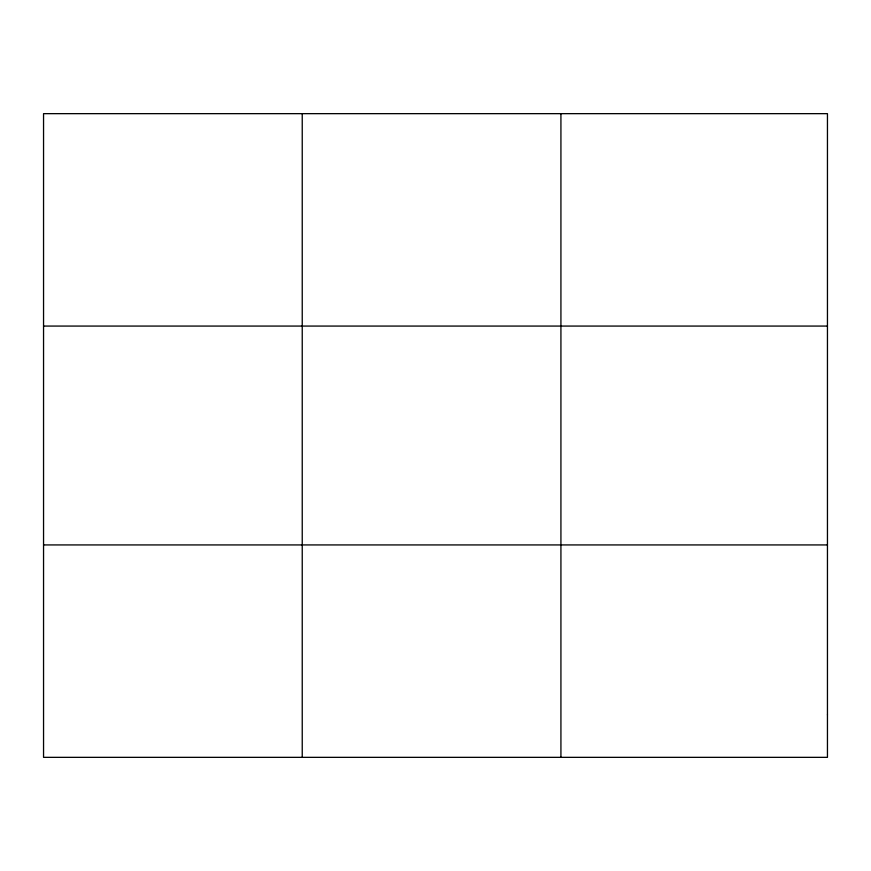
<?xml version="1.0" encoding="UTF-8"?>
<svg xmlns="http://www.w3.org/2000/svg" width="871" height="871" viewBox="0 0 871 871"><rect width="100%" height="100%" fill="white"/><g stroke="black" fill="none" stroke-linecap="round" stroke-linejoin="round"><path stroke-width="1.31" d="M302.237 113.655L302.237 757.345M560.924 113.655L560.924 757.345M43.55 326.07L827.45 326.07M43.55 544.93L827.45 544.93M827.45 714.862L827.45 757.345L43.55 757.345L43.55 113.655L827.45 113.655L827.45 714.862"/></g></svg>
